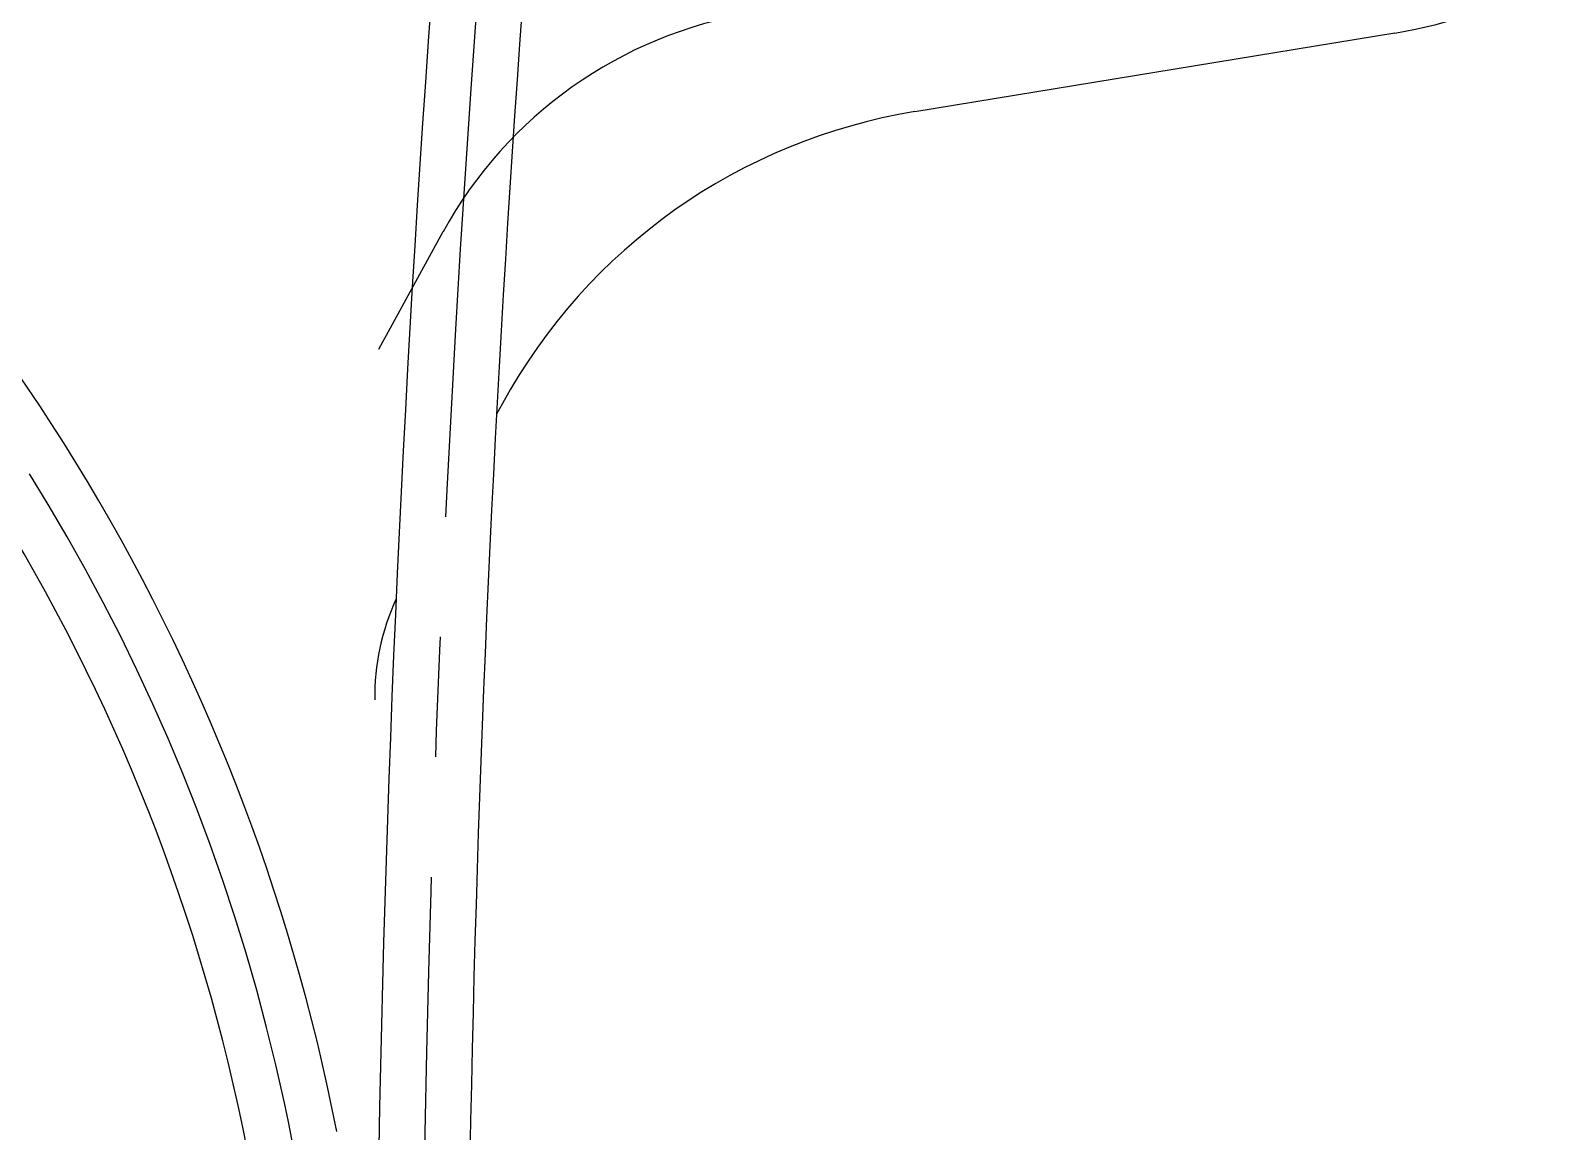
# Model space of a CAD drawing. Header units: millimetres. Extents: x 29316 to 52938, y 29851 to 35526.
# Drawn here: x 33275.2 to 33433.7, y 33197.4 to 33311.9 of the extents above; entities that cross this region are included whole.
import ezdxf

# ---------------------------------------------------------------- set-up
doc = ezdxf.new("R2010")
doc.units = ezdxf.units.MM
doc.header["$MEASUREMENT"] = 0
doc.linetypes.add('CENTER2', pattern=[1.125, 0.75, -0.125, 0.125, -0.125])
doc.layers.add('D-道路-车行道边线', color=5, linetype='CONTINUOUS')
doc.layers.add('道路中线_A', color=7, linetype='CONTINUOUS')

msp = doc.modelspace()

# ---------------------------------------------------------------- linework, layer by layer
at = {"layer": 'D-道路-车行道边线', "extrusion": (0, 1e-07, -1)}
msp.add_line((33367.24, 33303.48), (33417.18, 33311.66), dxfattribs=at)
at = {"layer": 'D-道路-车行道边线'}
msp.add_line((33324.33, 33273.12), (33323.72, 33272.01), dxfattribs=at)
for points in [[(33086.07, 33275.72, 0.325283), (33329.75, 33460.2, 0.341948)], [(33085.9, 33285.22, 0.318789), (33318.89, 33457.34, 0.341948)], [(33307.09, 33197.4, 0.180966), (33230.12, 33322.65, 0.180966)], [(33297.77, 33195.57, 0.185004), (33221.8, 33317.06, 0.185004)]]:
    msp.add_lwpolyline(points, format="xyb", dxfattribs=at)
for centre, radius, start, end in [((35516.06, 33154.74), 2195.48, 167.93555, 180.41819), ((35515.83, 33154.77), 2204.75, 171.94964, 179.04707), ((33409.11, 33361), 50, 279.2952, 299.4616), ((33376.93, 33244.27), 60, 99.2952, 151.2602), ((33336.03, 33242.48), 25, 155.6001, 180.4584)]:
    msp.add_arc(centre, radius, start, end, dxfattribs=at)
at = {"layer": '道路中线_A', "color": 6, "linetype": 'CENTER2', "ltscale": 100}
msp.add_line((33318.14, 33290.96), (33311.44, 33278.74), dxfattribs=at)
for centre, radius, start, end in [((35515.83, 33154.77), 2200, 166.48072, 180.41891), ((33081.14, 33535.43), 255, 266.302, 343.1071), ((33101.24, 33157.18), 205, 11.038, 81.1963), ((33357.6, 33269.33), 45, 99.3676, 151.2602)]:
    msp.add_arc(centre, radius, start, end, dxfattribs=at)

doc.saveas('drawing.dxf')
